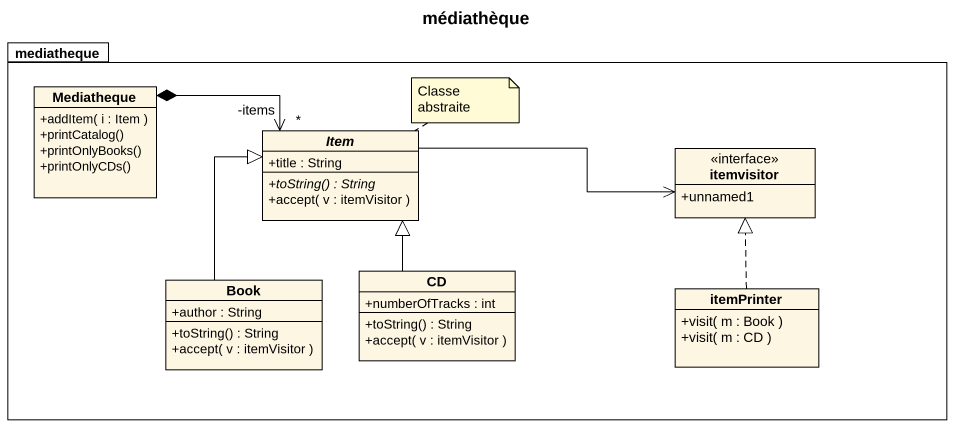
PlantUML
@startuml
title médiathèque
hide circle
hide empty members
skinparam classAttributeIconSize 0
package mediatheque {
  class Mediatheque {
    +addItem( i : Item )
    +printCatalog()
    +printOnlyBooks()
    +printOnlyCDs()
  }
  abstract class Item {
    +title : String
    {abstract} +toString() : String
    +accept( v : itemVisitor )
  }
  interface itemvisitor {
    +unnamed1
  }
  class Book {
    +author : String
    +toString() : String
    +accept( v : itemVisitor )
  }
  class CD {
    +numberOfTracks : int
    +toString() : String
    +accept( v : itemVisitor )
  }
  class itemPrinter {
    +visit( m : Book )
    +visit( m : CD )
  }
}
Mediatheque *-right-> "*\n-items" Item
Item -right-> itemvisitor
Book -up-|> Item
CD -up-|> Item
itemPrinter .up.|> itemvisitor
note top of Item : Classe abstraite
@enduml
